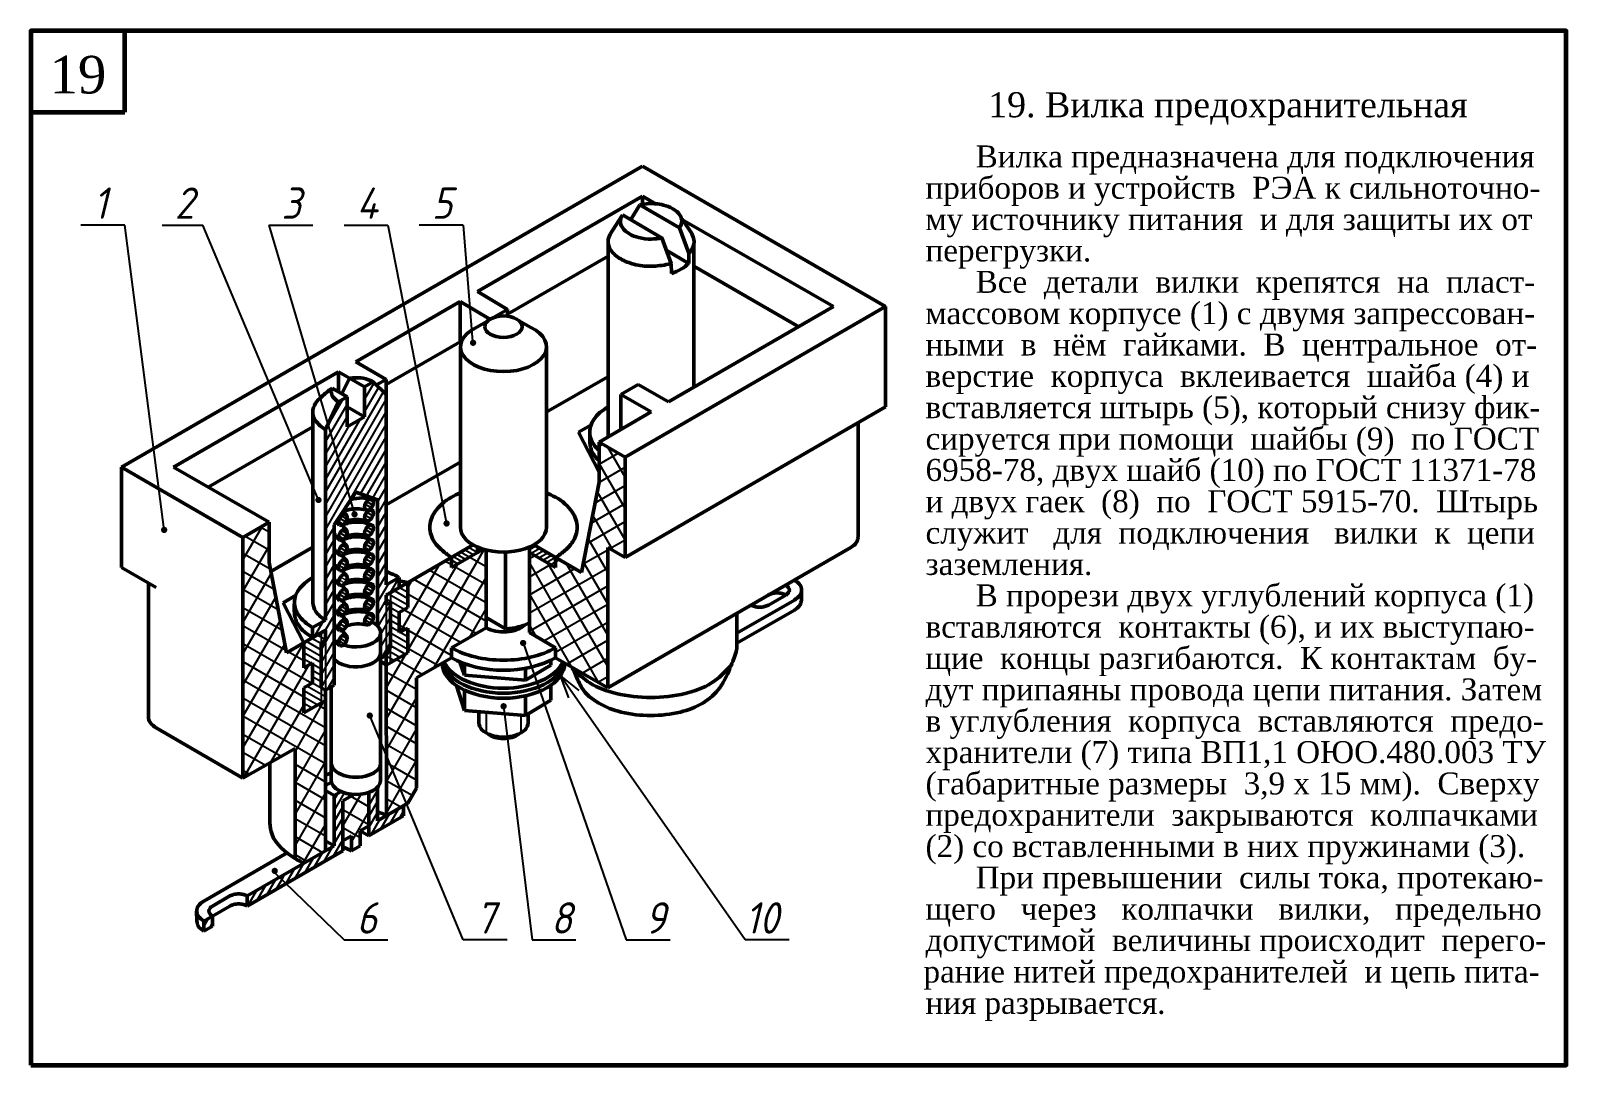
# Model space of a CAD drawing. Header units: millimetres. Extents: x -255 to 513, y 132 to 472.
# Drawn here: x -255 to -10, y 132 to 297 of the extents above; entities that cross this region are included whole.
import ezdxf

# ---------------------------------------------------------------- set-up
doc = ezdxf.new("R2010")
doc.units = ezdxf.units.MM
doc.header["$LTSCALE"] = 0.5
doc.styles.get("Standard").update_dxf_attribs({"font": 'isocpeui.ttf', "width": 0.9})
doc.styles.add('стиль1', font='TIMES.TTF')
pattern_1 = [(150, (-285, 112), (-0.25, -0.4330127), [])]

msp = doc.modelspace()

# ---------------------------------------------------------------- hatches: boundary and pattern name
at = {"lineweight": 25}
h = msp.add_hatch(dxfattribs=at)
h.set_pattern_fill('ANSI31', scale=20, angle=345, style=0)
h.set_pattern_definition([(30, (-285, 112), (-1.25, 2.165064), [])])
h.paths.add_polyline_path([(-175.41, 200.98), (-171.26, 198.6), (-171.26, 197), (-162.94, 192.2), (-162.94, 214.6), (-160.17, 213), (-160.17, 229), (-164.33, 231.4), (-164.33, 225), (-167.1, 210.6), (-171.26, 213), (-171.26, 211.4), (-175.41, 213.8)])
h = msp.add_hatch(dxfattribs=at)
h.set_pattern_fill('ANSI31', scale=20, angle=75, style=0)
h.set_pattern_definition([(120, (-285, 112), (-2.165064, -1.25), [])])
h.paths.add_polyline_path([(-167.1, 210.6), (-171.26, 213), (-171.26, 211.4), (-175.41, 213.8), (-175.41, 200.98), (-171.26, 198.6), (-171.26, 197), (-162.94, 192.2), (-162.94, 214.6), (-160.17, 213), (-160.17, 229), (-164.33, 231.4), (-164.33, 225)])
at = {"lineweight": -3}
h = msp.add_hatch(dxfattribs=at)
h.set_pattern_fill('ANSI31', scale=4, angle=105, style=0)
h.set_pattern_definition(pattern_1)
edge = h.paths.add_edge_path()
edge.add_ellipse((-201.02, 221.41), major_axis=(-0.491, -0.851), ratio=0.592928, start_angle=0, end_angle=360)
edge = h.paths.add_edge_path()
edge.add_ellipse((-201.03, 219.69), major_axis=(-0.491, -0.851), ratio=0.592928, start_angle=0, end_angle=360)
edge = h.paths.add_edge_path()
edge.add_ellipse((-201.03, 217.29), major_axis=(-0.491, -0.851), ratio=0.592928, start_angle=0, end_angle=360)
edge = h.paths.add_edge_path()
edge.add_ellipse((-201.02, 214.96), major_axis=(-0.491, -0.851), ratio=0.592928, start_angle=191.7487, end_angle=542.7621)
edge.add_spline(control_points=[(-200.55, 215.82), (-200.58, 215.83), (-200.61, 215.84), (-200.64, 215.85)], knot_values=[4.470582, 4.470582, 4.470582, 4.470582, 4.562963, 4.562963, 4.562963, 4.562963], degree=3, periodic=0)
edge = h.paths.add_edge_path()
edge.add_ellipse((-201.02, 212.62), major_axis=(-0.491, -0.851), ratio=0.592928, start_angle=0, end_angle=360)
edge = h.paths.add_edge_path()
edge.add_ellipse((-201.02, 210.25), major_axis=(-0.491, -0.851), ratio=0.592928, start_angle=0, end_angle=360)
edge = h.paths.add_edge_path()
edge.add_ellipse((-201.02, 207.88), major_axis=(-0.491, -0.851), ratio=0.592928, start_angle=0, end_angle=360)
edge = h.paths.add_edge_path()
edge.add_ellipse((-201.02, 205.51), major_axis=(-0.491, -0.851), ratio=0.592928, start_angle=0, end_angle=360)
edge = h.paths.add_edge_path()
edge.add_ellipse((-201.02, 203.13), major_axis=(-0.491, -0.851), ratio=0.592928, start_angle=0, end_angle=360)
edge = h.paths.add_edge_path()
edge.add_ellipse((-205.2, 199.78), major_axis=(-0.491, -0.851), ratio=0.592928, start_angle=0, end_angle=360)
edge = h.paths.add_edge_path()
edge.add_ellipse((-205.2, 202.2), major_axis=(-0.491, -0.851), ratio=0.592928, start_angle=351.4393, end_angle=707.121)
edge.add_spline(control_points=[(-205.8, 201.43), (-205.79, 201.42), (-205.78, 201.41), (-205.77, 201.4)], knot_values=[1.311613, 1.311613, 1.311613, 1.311613, 1.356937, 1.356937, 1.356937, 1.356937], degree=3, periodic=0)
edge = h.paths.add_edge_path()
edge.add_ellipse((-205.2, 204.6), major_axis=(-0.491, -0.851), ratio=0.592928, start_angle=351.4393, end_angle=707.121)
edge.add_spline(control_points=[(-205.8, 203.83), (-205.79, 203.82), (-205.78, 203.81), (-205.77, 203.8)], knot_values=[1.311613, 1.311613, 1.311613, 1.311613, 1.356937, 1.356937, 1.356937, 1.356937], degree=3, periodic=0)
edge = h.paths.add_edge_path()
edge.add_ellipse((-205.2, 207), major_axis=(-0.491, -0.851), ratio=0.592928, start_angle=351.4393, end_angle=707.121)
edge.add_spline(control_points=[(-205.8, 206.23), (-205.79, 206.22), (-205.78, 206.21), (-205.77, 206.2)], knot_values=[1.311613, 1.311613, 1.311613, 1.311613, 1.356937, 1.356937, 1.356937, 1.356937], degree=3, periodic=0)
edge = h.paths.add_edge_path()
edge.add_ellipse((-205.2, 211.78), major_axis=(-0.491, -0.851), ratio=0.592928, start_angle=0, end_angle=360)
edge = h.paths.add_edge_path()
edge.add_ellipse((-205.2, 214.2), major_axis=(-0.491, -0.851), ratio=0.592928, start_angle=0, end_angle=360)
edge = h.paths.add_edge_path()
edge.add_ellipse((-205.2, 216.6), major_axis=(-0.491, -0.851), ratio=0.592928, start_angle=0, end_angle=360)
edge = h.paths.add_edge_path()
edge.add_ellipse((-205.2, 219), major_axis=(-0.491, -0.851), ratio=0.592928, start_angle=0, end_angle=360)
at = {"lineweight": 25}
h = msp.add_hatch(dxfattribs=at)
h.set_pattern_fill('ANSI31', scale=20, angle=105, style=0)
h.set_pattern_definition([(150, (-285, 112), (-1.25, -2.165064), [])])
h.paths.add_polyline_path([(-211.44, 192.2), (-210.05, 193), (-210.05, 196.2), (-211.44, 195.4), (-211.44, 199.4), (-214.21, 197.8), (-216.98, 212.2), (-216.98, 218.6), (-221.14, 216.2), (-221.14, 177.8), (-212.83, 182.54), (-212.83, 165), (-211.44, 164.2), (-207.98, 166.2), (-207.98, 190.2), (-211.44, 188.2)])
h = msp.add_hatch(dxfattribs=at)
h.set_pattern_fill('ANSI31', scale=20, angle=15, style=0)
h.set_pattern_definition([(60, (-285, 112), (-2.165064, 1.25), [])])
h.paths.add_polyline_path([(-207.98, 190.2), (-211.44, 188.2), (-211.44, 192.2), (-210.05, 193), (-210.05, 196.2), (-211.44, 195.4), (-211.44, 199.4), (-214.21, 197.8), (-216.98, 212.2), (-216.98, 218.6), (-221.14, 216.2), (-221.14, 177.8), (-212.83, 182.54), (-212.83, 165), (-211.44, 164.2), (-207.98, 166.2)])
at = {"lineweight": -3}
h = msp.add_hatch(dxfattribs=at)
h.set_pattern_fill('ANSI31', color=256, scale=7, angle=105, style=0)
h.set_pattern_definition([(150, (-285, 112), (-0.4375, -0.757772), [])])
h.paths.add_polyline_path([(-211.44, 195.4), (-210.05, 196.2), (-210.05, 193), (-211.44, 192.2), (-211.44, 188.2), (-208.67, 189.8), (-208.67, 192.2), (-208.67, 199.21), (-208.67, 201), (-211.44, 199.4)])
h.paths.add_polyline_path([(-208.67, 199.21), (-207.98, 199.8), (-207.98, 201.4), (-208.67, 201)])
h.paths.add_polyline_path([(-207.98, 191.8), (-208.67, 192.2), (-208.67, 189.8), (-207.98, 190.2)])
h.paths.add_polyline_path([(-198.28, 205.41), (-197.58, 205.8), (-197.58, 207.4), (-198.28, 207)])
h.paths.add_polyline_path([(-197.58, 205.8), (-197.58, 198.6), (-197.58, 196.2), (-194.81, 197.8), (-194.81, 201.7), (-196.2, 201), (-196.2, 204.2), (-194.81, 205), (-194.81, 209), (-197.58, 207.4)])
h.paths.add_polyline_path([(-198.28, 195.8), (-197.58, 196.2), (-197.58, 198.6), (-198.28, 197.4)])
at = {"lineweight": 0}
h = msp.add_hatch(dxfattribs=at)
h.set_pattern_fill('ANSI31', scale=4, angle=105, style=0)
h.set_pattern_definition(pattern_1)
edge = h.paths.add_edge_path()
edge.add_ellipse((-205.2, 209.4), major_axis=(-0.491, -0.851), ratio=0.592928, start_angle=0, end_angle=360)

# ---------------------------------------------------------------- linework, layer by layer
at = {"color": 7, "lineweight": 60}
msp.add_line((-255, 284), (-240, 284), dxfattribs=at)
at = {"color": 7, "lineweight": 50}
for p, q in [((-157.4, 275.4), (-240.54, 227.4)), ((-157.4, 275.4), (-118.6, 253)), ((-183.73, 255.4), (-157.4, 270.6)), ((-157.4, 270.6), (-155.32, 269.4)), ((-157.4, 270.6), (-157.4, 269.31)), ((-160.73, 267.38), (-162.56, 264.57)), ((-160.57, 267.63), (-154.26, 263.94)), ((-157.8, 269.22), (-159.26, 266.88)), ((-157.8, 269.22), (-151.46, 265.56)), ((-150.02, 261.51), (-151.46, 265.56)), ((-151.14, 266.9), (-126.92, 253)), ((-151.04, 266.93), (-149.54, 264.68)), ((-162.89, 232.23), (-162.89, 263.5)), ((-154.28, 263.95), (-152.79, 259.86)), ((-149.19, 263.02), (-149.19, 240.14)), ((-178.94, 251.77), (-162.88, 261.03)), ((-153.52, 261.96), (-150.02, 259.9)), ((-152.79, 259.86), (-152.78, 258.3)), ((-150.02, 259.9), (-150.02, 261.51)), ((-149.19, 259.46), (-132.46, 249.8)), ((-160.17, 229), (-118.6, 253)), ((-126.92, 253), (-153.24, 237.8)), ((-118.6, 253), (-118.6, 237)), ((-232.22, 227.4), (-205.9, 242.6)), ((-205.9, 242.6), (-201.74, 240.2)), ((-205.9, 242.6), (-205.9, 239.4)), ((-204.13, 241.58), (-205.37, 239.1)), ((-158.09, 240.6), (-160.86, 239)), ((-153.24, 237.8), (-158.09, 240.6)), ((-205.9, 237.8), (-207.98, 233.4)), ((-206.91, 239.99), (-204.51, 238.6)), ((-204.51, 238.6), (-205.9, 237.8)), ((-204.51, 233.8), (-204.51, 238.6)), ((-160.86, 239), (-156.01, 236.2)), ((-160.86, 239), (-160.86, 233.4)), ((-210.01, 236.18), (-210.01, 205.78)), ((-204.51, 237), (-201.74, 235.4)), ((-201.74, 235.4), (-204.51, 233.8)), ((-156.01, 236.2), (-164.33, 231.4)), ((-118.6, 237), (-160.17, 213)), ((-226.68, 224.2), (-210.01, 233.83)), ((-207.98, 203), (-207.98, 233.4)), ((-123, 234.46), (-123, 216.2)), ((-164.33, 231.4), (-160.17, 229)), ((-160.17, 213), (-160.17, 228.98)), ((-240.54, 227.4), (-221.14, 216.2)), ((-240.54, 227.4), (-240.54, 211.4)), ((-216.98, 218.6), (-232.22, 227.4)), ((-206.59, 218.2), (-203.13, 223.4)), ((-221.14, 216.2), (-216.98, 218.6)), ((-216.98, 218.6), (-216.98, 212.2)), ((-206.59, 192.6), (-206.59, 218.2)), ((-221.14, 177.8), (-221.14, 216.2)), ((-216.71, 210.76), (-210.01, 214.63)), ((-160.17, 213), (-162.94, 214.6)), ((-162.94, 192.2), (-124.14, 214.6)), ((-240.54, 211.4), (-235, 208.2)), ((-216.98, 212.2), (-214.21, 197.8)), ((-236.23, 208.91), (-236.23, 187.29)), ((-214.72, 205.76), (-212.74, 206.9)), ((-142.34, 200.9), (-133.15, 206.2)), ((-137.31, 205.4), (-134.53, 207)), ((-132, 207.8), (-132, 206.2)), ((-211.44, 199.4), (-214.72, 205.76)), ((-142.34, 199.3), (-133.15, 204.6)), ((-142.34, 198.37), (-142.34, 204.1)), ((-214.21, 197.8), (-207.98, 201.4)), ((-207.98, 203), (-210.05, 201.8)), ((-210.05, 201.8), (-210.05, 200.2)), ((-207.98, 201.4), (-207.98, 199.8)), ((-211.44, 199.4), (-211.44, 195.4)), ((-207.98, 199.8), (-208.67, 199.21)), ((-208.67, 199.21), (-208.67, 192.2)), ((-211.44, 195.4), (-210.05, 196.2)), ((-210.05, 196.2), (-210.05, 193)), ((-210.05, 193), (-211.44, 192.2)), ((-211.44, 192.2), (-211.44, 188.2)), ((-208.67, 192.2), (-207.98, 191.8)), ((-207.98, 191.8), (-206.59, 192.6)), ((-207.98, 191.8), (-207.98, 166.2)), ((-207.06, 192.33), (-207.05, 177.14)), ((-211.44, 188.2), (-207.98, 190.2)), ((-235, 185.8), (-221.14, 177.8)), ((-221.14, 177.8), (-212.83, 182.54)), ((-212.83, 182.54), (-212.83, 165)), ((-216.87, 180.26), (-216.87, 170.66)), ((-207.98, 176.6), (-207.01, 177.16)), ((-206.59, 175), (-207.98, 175.8)), ((-205.47, 175.65), (-206.59, 175)), ((-206.59, 175), (-206.59, 167)), ((-203.46, 175.21), (-205.2, 174.2)), ((-205.2, 174.2), (-205.2, 166.2)), ((-201.05, 168.6), (-201.05, 175.53)), ((-199.66, 171), (-199.66, 176.37)), ((-201.05, 168.6), (-195.5, 171.8)), ((-194.81, 173.8), (-199.66, 171)), ((-202.43, 169.4), (-201.05, 170.2)), ((-202.43, 167), (-202.43, 169.4)), ((-202.43, 169.4), (-201.05, 168.6)), ((-220.45, 159), (-206.59, 167)), ((-206.59, 167), (-207.98, 167.8)), ((-205.2, 167.8), (-203.82, 168.6)), ((-205.2, 166.86), (-203.82, 166.2)), ((-203.82, 168.6), (-203.82, 166.2)), ((-203.82, 166.2), (-202.43, 167)), ((-214.1, 165.87), (-227.37, 158.2)), ((-205.2, 166.2), (-220.45, 157.4)), ((-227.37, 155), (-223.22, 157.4)), ((-225.99, 157.4), (-223.22, 159)), ((-220.45, 157.4), (-220.45, 159)), ((-228.53, 156.6), (-228.51, 155)), ((-227.37, 153.4), (-227.37, 155)), ((-225.99, 155.8), (-225.99, 154.2)), ((-225.99, 154.2), (-227.37, 153.4))]:
    msp.add_line(p, q, dxfattribs=at)
at = {"color": 7, "lineweight": -3}
for p, q in [((-240, 266), (-247, 266)), ((-233.71, 217.39), (-240, 266)), ((-234, 266), (-227.52, 266)), ((-208.99, 221.92), (-227.52, 266)), ((-217, 266), (-210, 266)), ((-217, 266), (-203.24, 219.55)), ((-205, 266), (-198, 266)), ((-198, 266), (-188.65, 218.41)), ((-186, 266), (-193, 266)), ((-186, 266), (-184.53, 247.45)), ((-201.74, 238.21), (-200.21, 240.86)), ((-201.74, 236.21), (-199.47, 240.15)), ((-207.98, 223.41), (-198.72, 239.43)), ((-207.98, 221.41), (-198.28, 238.21)), ((-207.76, 233.79), (-205.21, 238.19)), ((-207.98, 231.41), (-204.51, 237.41)), ((-207.98, 219.41), (-198.28, 236.21)), ((-207.98, 229.41), (-204.51, 235.41)), ((-207.98, 225.41), (-202.44, 234.99)), ((-207.98, 217.41), (-198.28, 234.21)), ((-207.98, 227.41), (-204.17, 233.99)), ((-204.9, 220.73), (-198.28, 232.21)), ((-200.44, 222.47), (-198.28, 226.21)), ((-199.66, 221.81), (-198.28, 224.21)), ((-199.66, 219.81), (-198.28, 222.21)), ((-199.66, 217.81), (-198.28, 220.21)), ((-199.66, 215.81), (-198.28, 218.21)), ((-207.98, 215.41), (-206.59, 217.81)), ((-207.98, 213.41), (-206.59, 215.81)), ((-199.66, 213.81), (-198.28, 216.21)), ((-207.98, 211.41), (-206.59, 213.81)), ((-199.66, 211.81), (-198.28, 214.21)), ((-207.98, 209.41), (-206.59, 211.81)), ((-199.66, 209.81), (-198.28, 212.21)), ((-207.98, 207.41), (-206.59, 209.81)), ((-199.66, 207.81), (-198.28, 210.21)), ((-199.66, 205.81), (-197.94, 208.79)), ((-197.59, 207.39), (-196.21, 209.79)), ((-207.98, 205.41), (-206.59, 207.81)), ((-207.98, 203.41), (-206.59, 205.81)), ((-199.66, 203.81), (-198.28, 206.21)), ((-207.98, 201.39), (-206.59, 203.81)), ((-199.57, 201.97), (-197.58, 205.41)), ((-199.18, 200.65), (-197.58, 203.41)), ((-198.28, 205.4), (-198.28, 197.4)), ((-209.72, 200.39), (-208.33, 202.79)), ((-208.67, 198.21), (-206.59, 201.81)), ((-208.67, 201), (-208.67, 199.21)), ((-199.18, 198.65), (-197.58, 201.41)), ((-208.67, 196.21), (-206.59, 199.81)), ((-207.98, 199.8), (-207.98, 191.8)), ((-198.98, 196.99), (-197.58, 199.41)), ((-197.58, 196.2), (-197.58, 198.6)), ((-176.44, 199.35), (-160, 152)), ((-208.67, 194.21), (-206.59, 197.81)), ((-208.67, 192.21), (-206.59, 195.81)), ((-207.64, 191.99), (-206.59, 193.81)), ((-141, 152), (-170.48, 194.12)), ((-170.48, 194.12), (-167.56, 191.75)), ((-169.15, 190.6), (-170.48, 194.12)), ((-208.67, 192.2), (-208.67, 189.8)), ((-179.55, 189.26), (-175, 152)), ((-186, 152), (-200.9, 187.77)), ((-182.34, 188.3), (-182.34, 185)), ((-176.8, 187.83), (-176.8, 185)), ((-206.59, 172.56), (-204.92, 175.45)), ((-206.59, 174.31), (-205.99, 175.34)), ((-204.35, 174.69), (-204.02, 175.26)), ((-201.05, 173.41), (-199.66, 175.81)), ((-201.05, 175.16), (-200.77, 175.64)), ((-201.05, 171.66), (-199.66, 174.06)), ((-206.59, 170.81), (-205.2, 173.21)), ((-201.05, 169.91), (-199.66, 172.31)), ((-199.15, 169.69), (-197.77, 172.09)), ((-197.64, 170.57), (-196.25, 172.97)), ((-196.12, 171.44), (-195.5, 172.51)), ((-206.59, 169.06), (-205.2, 171.46)), ((-206.59, 167.31), (-205.2, 169.71)), ((-200.67, 168.82), (-199.28, 171.22)), ((-208.24, 164.44), (-206.86, 166.84)), ((-206.73, 165.32), (-205.2, 167.96)), ((-212.79, 161.82), (-211.41, 164.22)), ((-211.28, 162.69), (-209.89, 165.09)), ((-209.76, 163.57), (-208.37, 165.97)), ((-216.14, 162.82), (-205, 152)), ((-214.94, 161.6), (-214.44, 162.47)), ((-214.3, 160.95), (-212.92, 163.34)), ((-220.37, 157.44), (-218.98, 159.84)), ((-218.85, 158.32), (-217.47, 160.72)), ((-217.34, 159.19), (-215.95, 161.59)), ((-215.82, 160.07), (-214.94, 161.6)), ((-227.37, 154.06), (-226.56, 155.47)), ((-226.43, 153.94), (-225.99, 154.71)), ((-205, 152), (-198, 152)), ((-179, 152), (-186, 152)), ((-175, 152), (-168, 152)), ((-160, 152), (-153, 152)), ((-134, 152), (-141, 152))]:
    msp.add_line(p, q, dxfattribs=at)
at = {"lineweight": 50}
for p, q in [((-183.73, 255.4), (-178.95, 252.56)), ((-186.5, 253.8), (-203.13, 244.2)), ((-181.76, 250.99), (-186.5, 253.8)), ((-186.5, 253.8), (-186.5, 247.4)), ((-178.95, 252.56), (-181.14, 251.26)), ((-178.95, 252.56), (-178.95, 251.52)), ((-182.14, 250.66), (-184.67, 249.25)), ((-177.16, 250.8), (-175.19, 249.65)), ((-186.5, 247.4), (-198.28, 240.6)), ((-186.43, 246.6), (-186.43, 217.8)), ((-172.71, 246.6), (-172.71, 217.8)), ((-203.13, 244.2), (-198.28, 241.4)), ((-201.74, 240.2), (-200.35, 241)), ((-201.74, 240.2), (-201.74, 235.4)), ((-200.35, 241), (-198.28, 239)), ((-198.28, 241.4), (-199.84, 240.5)), ((-198.28, 241.4), (-198.28, 208.6)), ((-162.94, 241.8), (-172.75, 236.14)), ((-167.61, 232.96), (-165.63, 234.1)), ((-164.33, 226.6), (-167.61, 232.96)), ((-164.33, 225), (-164.33, 231.4)), ((-186.4, 228.25), (-198.28, 221.4)), ((-203.13, 223.4), (-199.66, 222.2)), ((-167.1, 210.6), (-164.33, 225)), ((-199.66, 222.2), (-199.66, 202.08)), ((-184.42, 215), (-198.28, 207)), ((-187.88, 211.4), (-183.73, 213.8)), ((-183.73, 214.65), (-183.73, 213.8)), ((-182.84, 214.31), (-183.73, 213.8)), ((-182.34, 201.79), (-182.34, 214.18)), ((-179.24, 213.84), (-179.24, 201.61)), ((-175.41, 214.65), (-175.41, 201)), ((-175.41, 213.8), (-171.26, 211.4)), ((-174.72, 215), (-167.1, 210.6)), ((-162.94, 214.6), (-162.94, 192.2)), ((-187.88, 211.4), (-187.88, 213)), ((-171.26, 213), (-171.26, 211.4)), ((-198.28, 208.6), (-196.2, 209.8)), ((-196.2, 209.8), (-196.2, 208.2)), ((-196.19, 209.28), (-194.81, 209)), ((-194.81, 209), (-194.81, 205)), ((-198.28, 207), (-198.28, 205.41)), ((-198.28, 205.41), (-197.58, 205.8)), ((-197.58, 205.8), (-197.58, 198.6)), ((-194.81, 205), (-196.2, 204.2)), ((-196.2, 204.2), (-196.2, 201)), ((-179.24, 201.61), (-182.34, 203.4)), ((-199.18, 201.01), (-199.18, 177.36)), ((-196.2, 201), (-194.81, 201.7)), ((-194.81, 201.7), (-194.81, 197.8)), ((-182.34, 201.79), (-187.88, 198.6)), ((-176.8, 201.77), (-176.8, 201.77)), ((-175.41, 201), (-171.26, 198.6)), ((-198.28, 197.4), (-197.58, 198.6)), ((-187.88, 198.6), (-187.88, 197)), ((-171.26, 198.6), (-171.26, 197)), ((-199.18, 196.88), (-198.28, 197.4)), ((-194.81, 197.8), (-198.28, 195.8)), ((-198.26, 171.81), (-198.28, 197.4)), ((-187.88, 197), (-193.43, 193.8)), ((-185.81, 194.2), (-186.53, 196.33)), ((-185.81, 196.05), (-185.81, 194.2)), ((-172, 195.8), (-172, 196.6)), ((-171.26, 197), (-162.94, 192.2)), ((-193.43, 193.8), (-193.43, 176.2)), ((-185.81, 194.2), (-176.05, 193.4)), ((-176.05, 193.4), (-172, 195.8)), ((-176.05, 195.32), (-176.05, 193.4)), ((-187.05, 192.55), (-185.81, 188.6)), ((-185.81, 188.6), (-185.81, 191.84)), ((-172, 190.24), (-172, 192.63)), ((-176.05, 187.76), (-176.05, 190.92)), ((-176.05, 187.76), (-172, 190.24)), ((-185.81, 188.6), (-176.05, 187.76)), ((-183.49, 186.6), (-183.49, 188.4)), ((-175.65, 186.6), (-175.65, 188.01)), ((-193.43, 176.2), (-194.81, 173.8)), ((-195.5, 171.8), (-195.5, 173.4))]:
    msp.add_line(p, q, dxfattribs=at)
for p, q in [((-186.5, 253.8), (-186.5, 253.8)), ((-179.24, 201.61), (-180.15, 202.13))]:
    msp.add_line(p, q)
at = {"lineweight": -3}
for p, q in [((-202.36, 223.14), (-198.28, 230.21)), ((-201.4, 222.8), (-198.28, 228.21)), ((-197.58, 207.4), (-197.58, 205.8))]:
    msp.add_line(p, q, dxfattribs=at)
at = {"lineweight": 25}
for p, q in [((-198.27, 187.22), (-182.66, 214.26)), ((-185.65, 212.69), (-187.04, 213.49)), ((-185.02, 213.05), (-186.41, 213.85)), ((-184.4, 213.41), (-185.79, 214.21)), ((-183.77, 213.77), (-185.16, 214.57)), ((-183.73, 214.47), (-184.54, 214.93)), ((-175.41, 214.24), (-174.41, 214.82)), ((-175.17, 213.66), (-173.78, 214.46)), ((-174.55, 213.3), (-173.16, 214.1)), ((-173.92, 212.94), (-172.53, 213.74)), ((-173.3, 212.58), (-171.91, 213.38)), ((-196.04, 201.08), (-189.8, 211.89)), ((-194.81, 198.21), (-186.85, 211.99)), ((-182.34, 205.73), (-191.41, 210.96)), ((-187.88, 211.81), (-188.91, 212.41)), ((-186.9, 211.97), (-187.88, 212.54)), ((-187.52, 211.61), (-187.88, 211.81)), ((-186.27, 212.33), (-187.66, 213.13)), ((-182.34, 208.61), (-187.52, 211.61)), ((-182.34, 211.5), (-185.02, 213.05)), ((-172.67, 212.22), (-171.28, 213.02)), ((-172.05, 211.86), (-171.26, 212.31)), ((-171.42, 211.49), (-171.26, 211.59)), ((-194.81, 208.21), (-194.13, 209.39)), ((-182.34, 202.84), (-193.91, 209.52)), ((-190.66, 195.39), (-182.34, 209.81)), ((-183.93, 200.87), (-194.81, 207.15)), ((-186.44, 199.43), (-195.45, 204.63)), ((-184.95, 200.28), (-182.34, 204.81)), ((-195.11, 201.55), (-196.2, 202.18)), ((-187.88, 197.38), (-194.81, 201.38)), ((-190.05, 195.75), (-194.81, 198.49)), ((-198.27, 192.21), (-195.17, 197.59)), ((-192.55, 194.3), (-196.71, 196.7)), ((-193.43, 191.92), (-198.27, 194.72)), ((-193.43, 189.03), (-198.27, 191.83)), ((-198.27, 182.22), (-193.43, 190.61)), ((-193.43, 186.15), (-198.27, 188.94)), ((-193.43, 183.26), (-198.27, 186.06)), ((-197.18, 179.11), (-193.43, 185.61)), ((-193.43, 180.37), (-198.27, 183.17)), ((-197.49, 179.83), (-198.27, 180.28)), ((-198.27, 177.23), (-197.18, 179.11)), ((-193.43, 177.49), (-197.49, 179.83)), ((-195.95, 176.24), (-193.43, 180.61)), ((-195.84, 176), (-198.27, 177.39)), ((-195.93, 173.16), (-198.27, 174.51)), ((-198.26, 172.23), (-195.95, 176.24)), ((-194.12, 175), (-195.84, 176))]:
    msp.add_line(p, q, dxfattribs=at)
at = {"color": 7}
for p, q in [((-207.98, 175.8), (-207.98, 176.6)), ((-205.21, 166.19), (-205.2, 166.21)), ((-214.31, 160.94), (-214.3, 160.95))]:
    msp.add_line(p, q, dxfattribs=at)
at = {"color": 7, "lineweight": 25}
for p, q in [((-205.2, 170.21), (-202.3, 175.25)), ((-201.05, 173.23), (-203.97, 174.91)), ((-201.05, 170.34), (-205.2, 172.74)), ((-203.82, 167.61), (-201.05, 172.41)), ((-202.43, 168.25), (-205.2, 169.85))]:
    msp.add_line(p, q, dxfattribs=at)
at = {"color": 7, "lineweight": 60}
msp.add_lwpolyline([(-255, 132), (-10, 132), (-10, 297), (-255, 297)], close=True, dxfattribs=at)
msp.add_lwpolyline([(-240, 284), (-240, 297)], dxfattribs=at)
at = {"lineweight": 0, "const_width": 0.5}
for points in [[(-184.67, 247.23, 1), (-184.17, 247.23, 1)], [(-188.9, 218.41, 1), (-188.4, 218.41, 1)], [(-176.69, 199.35, 1), (-176.19, 199.35, 1)], [(-179.8, 189.26, 1), (-179.3, 189.26, 1)], [(-201.15, 187.77, 1), (-200.65, 187.77, 1)]]:
    msp.add_lwpolyline(points, format="xyb", close=True, dxfattribs=at)
at = {"color": 7, "lineweight": 0, "const_width": 0.5}
for points in [[(-209.34, 222.16, 1), (-208.84, 222.16, 1)], [(-203.58, 219.88, 1), (-203.08, 219.88, 1)], [(-233.96, 217.39, 1), (-233.46, 217.39, 1)], [(-216.32, 163, 1), (-215.82, 163, 1)]]:
    msp.add_lwpolyline(points, format="xyb", close=True, dxfattribs=at)
at = {"lineweight": 50}
for centre, major_axis, ratio in [((-179.57, 249.8), (-2.97, 0), 0.57735), ((-201.03, 219.69), (-0.491, -0.851), 0.592928), ((-201.02, 221.41), (-0.491, -0.851), 0.592928), ((-201.03, 217.29), (-0.491, -0.851), 0.592928), ((-201.02, 214.96), (-0.491, -0.851), 0.592928), ((-201.02, 212.62), (-0.491, -0.851), 0.592928), ((-201.02, 210.25), (-0.491, -0.851), 0.592928), ((-201.02, 207.88), (-0.491, -0.851), 0.592928), ((-201.02, 205.51), (-0.491, -0.851), 0.592928), ((-201.02, 203.13), (-0.491, -0.851), 0.592928)]:
    msp.add_ellipse(centre, major_axis=major_axis, ratio=ratio, dxfattribs=at)
for centre, major_axis, ratio, start_param, end_param in [((-179.57, 246.6), (-6.86, 0), 0.57735, 5.411394, 10.304733), ((-179.57, 217.8), (-6.86, 0), 0.57735, 6.283047, 9.424916), ((-179.56, 203.39), (-3.92, 0), 0.57735, 0.785398, 2.592566), ((-179.57, 205), (-5.88, 0), 0.57735, 7.909652, 8.63938), ((-179.57, 203.39), (-11.75, 0), 0.57735, 0.784721, 2.356872), ((-203.13, 193), (6.14, 0.21), 0.720251, 0.636111, 0.848454), ((-179.57, 196.2), (-9.8, 0), 0.57735, 0.010001, 3.131592), ((-179.57, 197), (-9.8, 0), 0.57735, 0.141897, 2.999696), ((-179.57, 197.8), (-9.8, 0), 0.57735, 0.261799, 2.879793), ((-179.57, 201.8), (-11.76, 0), 0.57735, 0.785398, 2.356194), ((-179.57, 186.6), (-3.92, 0), 0.57735, 0, 3.141593), ((-179.57, 185.8), (-2.94, 0), 0.57735, 0.630137, 2.511455)]:
    msp.add_ellipse(centre, major_axis=major_axis, ratio=ratio, start_param=start_param, end_param=end_param, dxfattribs=at)
at = {"color": 7, "lineweight": 50}
for centre in [(-205.2, 219), (-205.2, 216.6), (-205.2, 214.2), (-205.2, 211.78), (-205.2, 209.4), (-205.2, 207), (-205.2, 204.6), (-205.2, 202.2), (-205.2, 199.78)]:
    msp.add_ellipse(centre, major_axis=(-0.491, -0.851), ratio=0.592928, dxfattribs=at)
at = {"color": 7}
msp.add_ellipse((-205.2, 214.2), major_axis=(-0.491, -0.851), ratio=0.592928, dxfattribs=at)
at = {"color": 7, "lineweight": 50}
for centre, start_param, end_param in [((-203.11, 200.99), 1.044619, 4.014683), ((-203.11, 197.81), 0.487134, 3.136041), ((-203.11, 180.2), 0, 3.149219), ((-203.11, 177.46), 0.036086, 3.105506)]:
    msp.add_ellipse(centre, major_axis=(-3.93, 0), ratio=0.574992, start_param=start_param, end_param=end_param, dxfattribs=at)
for points in [[(-160.57, 267.63), (-160.73, 267.38), (-160.91, 266.6), (-160.6, 265.61), (-159.48, 264.6), (-157.98, 264), (-156.01, 263.77), (-154.28, 263.95)], [(-157.81, 269.24), (-157.4, 269.31), (-156.01, 269.43), (-155.32, 269.4), (-154.05, 269.2), (-152.55, 268.6), (-151.43, 267.59), (-151.12, 266.6), (-151.46, 265.57)], [(-149.54, 264.68), (-149.16, 263.4), (-149.19, 263.02), (-149.6, 262.02), (-150.02, 261.51)], [(-162.56, 264.57), (-162.89, 263.5), (-162.43, 262.02), (-160.86, 260.6), (-158.77, 259.76), (-156.01, 259.44), (-153.26, 259.76), (-152.79, 259.86)], [(-152.78, 258.3), (-151.16, 259), (-150.02, 259.9)], [(-204.13, 241.58), (-203.13, 241.66), (-201.55, 241.48), (-200.35, 241)], [(-207.98, 233.32), (-209.54, 234.82), (-210.01, 236.18), (-209.54, 237.58), (-208.65, 238.58), (-206.91, 239.99)], [(-206.91, 239.99), (-207.05, 239.4), (-206.79, 238.61), (-205.9, 237.8)], [(-205.17, 220.34), (-203.97, 220.67), (-202.98, 220.75), (-201.54, 220.57)], [(-203.91, 222.23), (-202.18, 222.48), (-200.75, 222.31)], [(-206.26, 218.69), (-205.77, 218.19)], [(-205.2, 218.19), (-204.23, 218.49), (-202.86, 218.64), (-201.46, 218.47), (-200.67, 218.19)], [(-205.2, 218.19), (-205.11, 217.9), (-204.57, 217.34)], [(-205.17, 220.34), (-204.71, 219.85)], [(-204.57, 218.84), (-203.01, 219.05), (-201.57, 218.88)], [(-206.55, 216.8), (-206.37, 216.46), (-206.13, 216.16), (-205.85, 215.91)], [(-205.3, 215.74), (-205.2, 215.57), (-204.74, 215.06)], [(-205.01, 215.91), (-203.71, 216.26), (-202.92, 216.31), (-201.96, 216.21), (-200.53, 215.81)], [(-205.01, 215.91), (-204.32, 216.15), (-202.95, 216.29), (-201.55, 216.13), (-201.02, 215.96), (-200.77, 215.85)], [(-204.57, 216.47), (-203.01, 216.67), (-201.62, 216.52)], [(-204.57, 216.47), (-203.01, 216.67), (-201.62, 216.52)], [(-124.14, 214.6), (-123.25, 215.41), (-123, 216.2)], [(-206.61, 214.42), (-206.37, 214.06), (-206.13, 213.76), (-205.85, 213.51)], [(-205.3, 213.34), (-205.2, 213.17), (-204.74, 212.66)], [(-205.01, 213.51), (-203.71, 213.86), (-202.92, 213.91), (-201.96, 213.81), (-200.51, 213.49)], [(-204.57, 214.07), (-203.01, 214.27), (-201.39, 214.07)], [(-206.61, 212), (-206.37, 211.64), (-206.13, 211.34), (-205.85, 211.09)], [(-205.3, 210.92), (-205.2, 210.75), (-204.7, 210.24)], [(-205.01, 211.09), (-203.71, 211.44), (-202.92, 211.49), (-201.63, 211.39), (-200.64, 211.16)], [(-204.57, 211.65), (-203.01, 211.86), (-201.3, 211.71)], [(-210.05, 209.8), (-212.29, 207.78), (-212.74, 206.9), (-212.92, 205.8), (-212.29, 203.82), (-210.05, 201.8)], [(-206.59, 209.6), (-206.37, 209.27), (-206.07, 208.87), (-205.75, 208.57)], [(-205.3, 208.55), (-205.2, 208.38), (-204.74, 207.87)], [(-205.01, 208.72), (-203.71, 209.07), (-202.92, 209.12), (-201.63, 209.02), (-200.64, 208.78)], [(-204.61, 209.28), (-203.01, 209.48), (-201.3, 209.33)], [(-134.53, 207), (-134.09, 207.4), (-133.96, 207.8), (-134.09, 208.2), (-134.54, 208.6)], [(-133.15, 206.2), (-132.26, 207.01), (-132, 207.8), (-132.26, 208.59), (-133.15, 209.4)], [(-206.61, 207.26), (-206.37, 206.89), (-206.13, 206.59), (-205.73, 206.15)], [(-205.01, 206.35), (-203.71, 206.69), (-202.92, 206.75), (-201.63, 206.65), (-200.64, 206.41)], [(-204.57, 206.91), (-203.01, 207.11), (-201.3, 206.96)], [(-137.3, 207), (-136.71, 207.24), (-135.92, 207.33), (-135.14, 207.24), (-134.54, 207)], [(-133.15, 204.6), (-132.26, 205.41), (-132, 206.2)], [(-210.05, 200.2), (-212.29, 202.22), (-212.93, 204.14), (-212.93, 205.74)], [(-207.98, 203), (-209.54, 204.42), (-210.01, 205.78)], [(-206.61, 204.86), (-206.37, 204.49), (-206.13, 204.19), (-205.73, 203.75)], [(-205.01, 203.95), (-203.71, 204.29), (-202.92, 204.35), (-201.63, 204.25), (-200.64, 204.01)], [(-204.57, 204.51), (-203.01, 204.71), (-201.3, 204.56)], [(-137.31, 205.4), (-137.91, 205.16), (-138.69, 205.07), (-139.48, 205.16), (-140.08, 205.4)], [(-206.61, 202.46), (-206.37, 202.09), (-206.13, 201.79), (-205.73, 201.35)], [(-204.57, 202.11), (-202.97, 202.4), (-201.41, 202.24)], [(-206.59, 199.86), (-206.33, 199.53), (-205.84, 199.07)], [(-168.55, 195.35), (-165.77, 192.97), (-161.58, 191.3), (-156.07, 190.66), (-150.56, 191.3), (-146.37, 192.97), (-143.24, 195.78)], [(-236.23, 187.29), (-235.89, 186.61), (-235, 185.8)], [(-216.87, 170.66), (-216.5, 168.83), (-212.83, 165), (-211.44, 164.2)], [(-223.22, 159), (-222.62, 159.24), (-221.83, 159.33), (-221.05, 159.24), (-220.45, 159)], [(-227.37, 158.2), (-228.27, 157.39), (-228.52, 156.6), (-228.27, 155.81), (-227.37, 155)], [(-225.99, 157.4), (-226.44, 157), (-226.56, 156.6), (-226.44, 156.2), (-225.99, 155.8)], [(-223.22, 157.4), (-222.62, 157.64), (-221.83, 157.73), (-221.05, 157.64), (-220.45, 157.4)], [(-228.51, 155), (-228.27, 154.21), (-227.37, 153.4)]]:
    msp.add_spline(points, degree=3, dxfattribs=at)
at = {"lineweight": 50}
for points in [[(-164.33, 230.04), (-165.18, 231.02), (-165.79, 232.66), (-165.18, 234.98), (-162.94, 237)], [(-164.33, 228.43), (-165.18, 229.42), (-165.79, 231.22), (-165.79, 232.66)], [(-187.88, 213), (-189.32, 214.09), (-190.56, 215.43), (-191.12, 216.58), (-191.33, 217.8), (-190.56, 220.17), (-187.88, 222.6), (-186.44, 223.32)], [(-198.28, 210.73), (-197.13, 210.27), (-196.2, 209.8)], [(-199.66, 172.43), (-198.89, 172.13), (-198.26, 171.81)]]:
    msp.add_spline(points, degree=3, dxfattribs=at)
msp.add_open_spline([(-171.26, 213), (-170.72, 213.36), (-169.71, 214.03), (-168.33, 215.56), (-167.5, 217.8), (-168.57, 220.66), (-170.64, 222.38), (-172.24, 223.09), (-172.75, 223.3)], degree=3, knots=[0, 0, 0, 0, 1.921054, 3.639523, 6.130587, 8.621652, 12.239079, 13.887481, 13.887481, 13.887481, 13.887481], dxfattribs=at)
at = {"color": 7}
msp.add_spline([(-206.55, 216.8), (-206.37, 216.46), (-205.85, 215.91)], degree=3, dxfattribs=at)
at = {"color": 7, "lineweight": 50}
for points, knots in [([(-205.29, 206.14), (-205.26, 206.1), (-205.12, 205.85), (-204.91, 205.65), (-204.74, 205.5)], [0.033818, 0.033818, 0.033818, 0.033818, 0.1962861, 0.8827089, 0.8827089, 0.8827089, 0.8827089]), ([(-205.29, 203.74), (-205.26, 203.7), (-205.12, 203.45), (-204.91, 203.25), (-204.74, 203.1)], [0.033818, 0.033818, 0.033818, 0.033818, 0.1962861, 0.8827089, 0.8827089, 0.8827089, 0.8827089]), ([(-205.29, 201.34), (-205.26, 201.3), (-205.12, 201.05), (-204.91, 200.85), (-204.74, 200.7)], [0.033818, 0.033818, 0.033818, 0.033818, 0.1962861, 0.8827089, 0.8827089, 0.8827089, 0.8827089]), ([(-168.55, 195.35), (-168.24, 194.66), (-167.77, 193.6), (-166.77, 191.44), (-164.38, 189.54), (-160.55, 188.09), (-156.07, 187.61), (-151.6, 188.1), (-147.72, 189.52), (-144.75, 192.15), (-143.43, 195.35), (-142.54, 197.44), (-142.35, 198.33), (-142.34, 198.37)], [0, 0, 0, 0, 2.267797, 3.480911, 7.098338, 10.965902, 15.719589, 20.473275, 24.340839, 27.958266, 31.981276, 34.603779, 34.723206, 34.723206, 34.723206, 34.723206])]:
    msp.add_open_spline(points, degree=3, knots=knots, dxfattribs=at)
msp.add_open_spline([(-207.05, 178.66), (-207.36, 178.52), (-207.67, 178.36), (-207.98, 178.2)], degree=3, dxfattribs=at)

# ---------------------------------------------------------------- texts
at = {"color": 7, "lineweight": 60, "style": 'стиль1'}
msp.add_text('19', height=6, dxfattribs=at).set_placement((-252, 287))
at = {"color": 7, "style": 'стиль1'}
for s, height, p in [('19. Вилка предохранительная', 4, (-102.23, 283.2)), ('Вилка предназначена для подключения', 3.5, (-104.23, 275.2)), ('приборов и устройств  РЭА к сильноточно-', 3.5, (-112.23, 270.2)), ('му источнику питания  и для защиты их от', 3.5, (-112.23, 265.2)), ('перегрузки.', 3.5, (-112.23, 260.2)), ('Все  детали  вилки  крепятся  на  пласт-', 3.5, (-104.23, 255.2)), ('массовом корпусе (1) с двумя запрессован-', 3.5, (-112.23, 250.2)), ('ными  в  нём  гайками.  В  центральное  от-', 3.5, (-112.23, 245.2)), ('верстие  корпуса  вклеивается  шайба (4) и', 3.5, (-112.23, 240.2)), ('вставляется штырь (5), который снизу фик- ', 3.5, (-112.23, 235.2)), ('сируется при помощи  шайбы (9)  по ГОСТ', 3.5, (-112.23, 230.2)), ('6958-78, двух шайб (10) по ГОСТ 11371-78  ', 3.5, (-112.23, 225.2)), ('и двух гаек  (8)  по  ГОСТ 5915-70.  Штырь', 3.5, (-112.23, 220.2)), ('служит   для  подключения   вилки  к  цепи', 3.5, (-112.23, 215.2)), ('заземления.', 3.5, (-112.23, 210.2)), ('В прорези двух углублений корпуса (1)', 3.5, (-104.23, 205.2)), ('вставляются  контакты (6), и их выступаю-', 3.5, (-112.23, 200.2)), ('щие  концы разгибаются.  К контактам  бу-', 3.5, (-112.23, 195.2)), ('дут припаяны провода цепи питания. Затем', 3.5, (-112.23, 190.2)), ('в углубления  корпуса  вставляются  предо-', 3.5, (-112.23, 185.2)), ('хранители (7) типа ВП1,1 ОЮО.480.003 ТУ', 3.5, (-112.23, 180.2)), ('(габаритные размеры  3,9 х 15 мм).  Сверху', 3.5, (-112.23, 175.2)), ('предохранители  закрываются  колпачками', 3.5, (-112.23, 170.2)), ('(2) со вставленными в них пружинами (3).', 3.5, (-112.23, 165.2))]:
    msp.add_text(s, height=height, dxfattribs=at).set_placement(p)
at = {"color": 7, "lineweight": -3, "width": 0.9}
for s, p in [('1', (-245, 267)), ('2', (-232, 267)), ('3', (-215, 267)), ('4', (-203, 267)), ('5', (-191, 267)), ('7', (-184, 153)), ('8', (-172, 153)), ('9', (-157, 153)), ('10', (-141, 153))]:
    msp.add_text(s, height=5, dxfattribs=at).set_placement(p)
at = {"style": 'стиль1'}
for s, p in [('При превышении  силы тока, протекаю-', (-104.23, 160.2)), ('щего   через   колпачки   вилки,   предельно', (-112.23, 155.2)), ('допустимой  величины происходит  перего-', (-112.23, 150.2)), ('рание нитей предохранителей  и цепь пита-', (-112.55, 145.2)), ('ния разрывается.', (-112.23, 140.2))]:
    msp.add_text(s, height=3.5, dxfattribs=at).set_placement(p)
at = {"color": 7, "width": 0.9}
msp.add_text('6', height=5, dxfattribs=at).set_placement((-203, 153))

doc.saveas('drawing.dxf')
